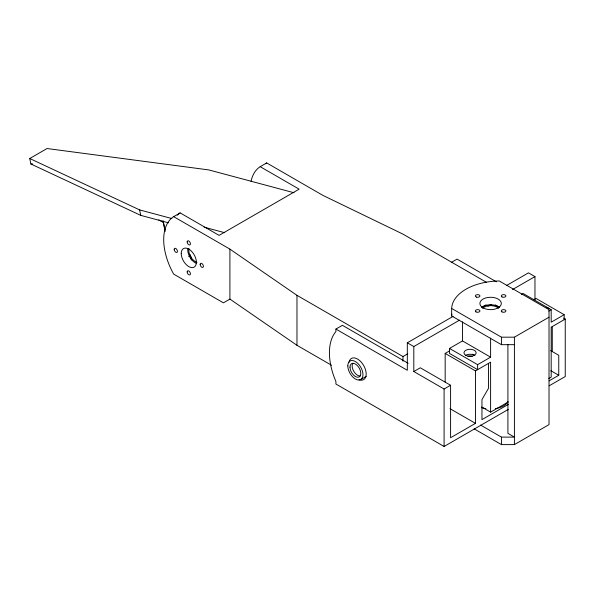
<?xml version="1.0" encoding="UTF-8"?>
<svg xmlns="http://www.w3.org/2000/svg" width="595" height="595" viewBox="0 0 595 595"><rect width="100%" height="100%" fill="white"/><g stroke="black" fill="none" stroke-linecap="round" stroke-linejoin="round"><path stroke-width="0.89" d="M168.511 222.813L140.747 215.375L30.873 163.989L29.75 158.515L47.057 148.527L208.86 169.932L294.049 192.758M173.651 216.639L229.908 249.119L229.908 299.084L223.415 302.833L173.651 274.102A51.021 29.46 60 0 1 173.651 216.639L180.144 212.898L219.086 235.382L299.136 189.165L260.193 166.682A51.021 29.46 60 0 0 251.045 181.386M260.193 166.682L266.686 162.933L322.936 195.405L402.986 234.133L486.509 282.35M508.279 409.42L444.093 446.473L335.915 384.02L335.915 381.521A55.58 32.093 60 0 1 335.915 331.556L335.915 329.057L342.408 325.316L408.192 363.292M451.308 262.44L457.072 259.115L496.379 281.807M335.915 329.057L407.315 370.283L407.315 342.802L453.048 316.399M506.806 285.362L528.472 272.852L534.965 276.601L534.965 299.731M407.315 342.802L413.808 346.55L459.541 320.14M482.002 307.169L486.018 304.856M512.496 289.572L534.965 276.601M360.741 379.558L366.252 376.375M487.989 306.217L491.18 304.372M229.908 249.119L296.972 295.336L402.986 356.539L407.806 353.757M521.465 294.384L523.064 293.461L551.186 309.697L551.186 322.192L564.172 314.696L564.172 319.693M449.5 348.425L477.629 364.661L477.629 369.659L449.5 353.415L449.5 348.425L462.486 340.928L490.607 357.164L490.607 338.086M533.752 299.783L536.043 298.459L564.172 314.696M413.808 346.55L413.808 371.533L420.293 367.784L450.586 385.27L450.586 437.734L475.464 423.365L475.464 370.908L445.172 353.415L445.172 381.953M445.172 353.415L449.753 350.775M548.798 311.081L551.186 309.697M514.407 344.676L501.429 344.676L451.664 315.945L451.664 308.448L501.429 337.179L514.407 337.179L549.021 317.195M477.629 364.661L490.607 357.164M413.808 371.533L444.093 389.018L450.586 385.27M475.464 370.908L490.607 362.162L490.607 412.127L481.772 407.025M549.2 385.791L565.25 376.531L565.25 319.069L551.186 327.191L551.186 377.148L548.798 378.532M490.607 412.127L508.145 402.004M508.353 404.377L481.957 419.624L481.957 399.632L488.443 388.394L488.443 363.411M549.155 380.822L558.757 375.281L558.757 355.289L550.673 350.626M474.141 428.846L501.429 444.606L514.407 444.606L549.021 424.614L549.021 309.697L499.264 280.974A48.805 28.173 0 0 0 451.664 308.448M30.873 163.989L32.718 163.923M480.559 425.061L501.429 437.109L514.407 437.109L507.914 433.361L507.914 344.624M29.75 158.515L139.624 209.901L171.866 218.543M204.107 227.178L224.709 232.697M188.645 256.348L191.307 257.062M158.768 219.86L163.588 222.604M563.658 318.147L565.25 319.069M495.181 304.848L499.198 307.169M550.791 370.678L558.757 375.281M472.504 354.204L474.892 355.587M449.954 408.639L475.464 423.365M229.908 299.084L296.972 345.301L331.512 365.241M190.274 254.705L191.367 260.037M163.238 221.057L165.053 229.953M162.956 220.886L165.142 231.552M139.624 209.901L140.747 215.375M552.272 326.566L552.272 351.548M514.407 337.179L514.407 444.606M501.429 337.179L501.429 344.676M501.429 437.109L501.429 444.606M462.486 321.85L462.486 340.928M444.093 389.018L444.093 446.473M402.986 356.539L402.986 361.165M296.972 295.336L296.972 345.301M451.664 315.945A48.805 28.173 0 0 1 451.836 314.16M481.801 307.429A10.71 6.181 0 0 1 499.346 307.377M196.967 262.328A9.178 5.303 60 0 1 189.017 248.554M360.258 376.003A7.646 4.418 60 0 1 353.728 371.243A7.646 4.418 60 0 1 352.872 363.203M177.206 215.249A51.021 29.46 60 0 1 180.144 212.898M265.459 163.789A51.021 29.46 60 0 1 266.686 162.933M196.647 263.503A10.71 6.181 60 0 1 187.827 248.331M349.042 362.296A12.242 7.066 60 0 1 358.13 359.395A12.242 7.066 60 0 1 366.193 373.526A12.242 7.066 60 0 1 358.978 379.714M467.893 356.539A3.057 1.77 0 0 1 472.222 356.539M507.996 401.789A18.356 10.598 0 0 1 495.36 408.624M485.855 408.624A18.356 10.598 0 0 1 481.429 407.568M465.729 355.289A6.121 3.533 0 0 0 475.963 353.705A6.121 3.533 0 0 0 468.473 349.384A6.121 3.533 0 0 0 465.729 355.289A6.121 3.533 0 0 1 474.386 355.289M482.657 308.299A9.178 5.303 0 0 1 498.558 308.299M546.671 307.265A6.121 3.533 0 0 1 548.917 308.56M476.007 311.884A2.298 1.324 0 0 0 479.845 311.289A2.298 1.324 0 0 0 477.034 309.668A2.298 1.324 0 0 0 476.007 311.884M501.964 311.884A2.298 1.324 0 0 0 505.81 311.289A2.298 1.324 0 0 0 502.998 309.668A2.298 1.324 0 0 0 501.964 311.884M483.081 307.853A10.71 6.181 0 0 0 500.968 305.019A10.71 6.181 0 0 0 487.781 297.493A10.71 6.181 0 0 0 483.081 307.853M476.483 297.106A2.298 1.324 0 0 0 479.92 295.96A2.298 1.324 0 0 0 476.483 294.815A2.298 1.324 0 0 0 476.483 297.106M501.964 296.898A2.298 1.324 0 0 0 505.81 296.303A2.298 1.324 0 0 0 502.998 294.681A2.298 1.324 0 0 0 501.964 296.898M200.158 264.418A2.298 1.324 60 0 0 202.59 267.445A2.298 1.324 60 0 0 202.59 264.202A2.298 1.324 60 0 0 200.158 264.418M349.979 367.16A7.646 4.418 60 0 0 358.093 377.252A7.646 4.418 60 0 0 358.093 366.431A7.646 4.418 60 0 0 349.979 367.16M347.815 365.91A10.71 6.181 60 0 0 359.172 380.041A10.71 6.181 60 0 0 359.172 364.899A10.71 6.181 60 0 0 347.815 365.91M181.23 253.537A10.71 6.181 60 0 0 192.624 267.616A10.71 6.181 60 0 0 192.549 252.429A10.71 6.181 60 0 0 181.23 253.537M187.18 271.915A2.298 1.324 60 0 0 189.612 274.942A2.298 1.324 60 0 0 189.612 271.699A2.298 1.324 60 0 0 187.18 271.915M174.194 249.431A2.298 1.324 60 0 0 176.626 252.459A2.298 1.324 60 0 0 176.626 249.216A2.298 1.324 60 0 0 174.194 249.431M187.18 241.934A2.298 1.324 60 0 0 189.612 244.962A2.298 1.324 60 0 0 189.612 241.719A2.298 1.324 60 0 0 187.18 241.934"/></g></svg>
